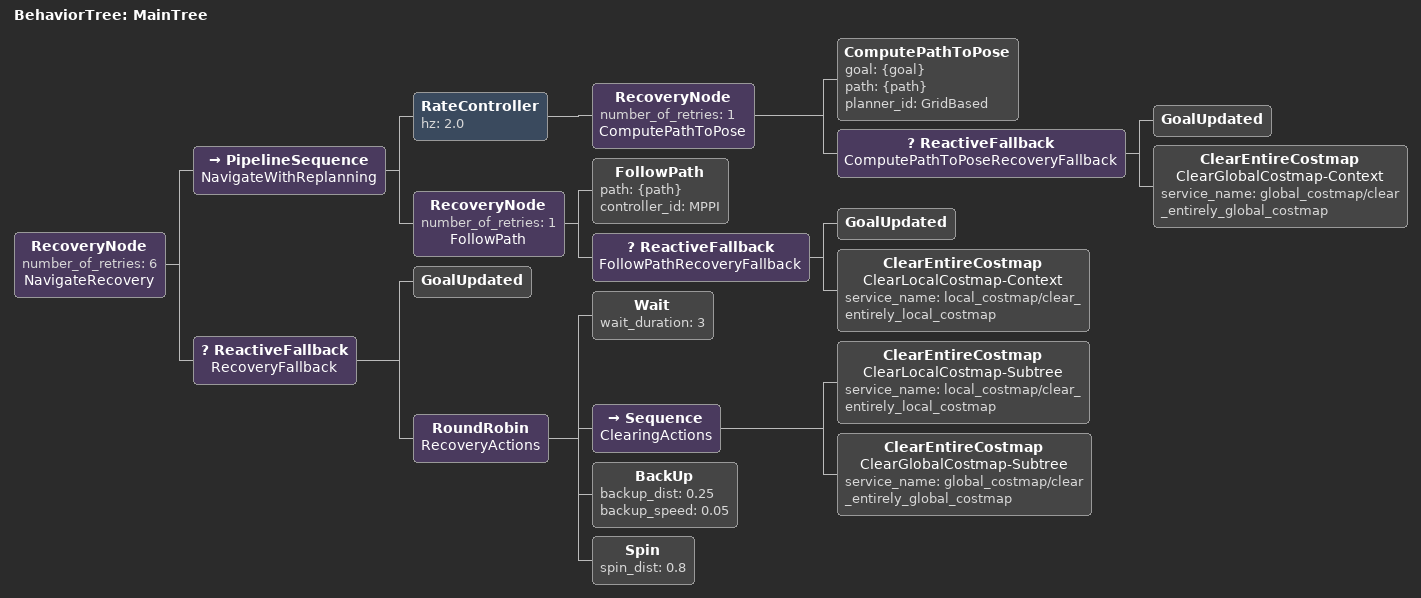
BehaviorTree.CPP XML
<root main_tree_to_execute="MainTree">
  <BehaviorTree ID="MainTree">
    <RecoveryNode number_of_retries="6" name="NavigateRecovery">
      <PipelineSequence name="NavigateWithReplanning">
        <RateController hz="2.0">
          <RecoveryNode number_of_retries="1" name="ComputePathToPose">
            <ComputePathToPose goal="{goal}" path="{path}" planner_id="GridBased"/>
            <ReactiveFallback name="ComputePathToPoseRecoveryFallback">
              <GoalUpdated/>
              <ClearEntireCostmap name="ClearGlobalCostmap-Context" service_name="global_costmap/clear_entirely_global_costmap"/>
            </ReactiveFallback>
          </RecoveryNode>
        </RateController>
        <RecoveryNode number_of_retries="1" name="FollowPath">
          <FollowPath path="{path}" controller_id="MPPI"/>
          <ReactiveFallback name="FollowPathRecoveryFallback">
            <GoalUpdated/>
            <ClearEntireCostmap name="ClearLocalCostmap-Context" service_name="local_costmap/clear_entirely_local_costmap"/>
          </ReactiveFallback>
        </RecoveryNode>
      </PipelineSequence>
      <ReactiveFallback name="RecoveryFallback">
        <GoalUpdated/>
        <RoundRobin name="RecoveryActions">
          <Wait wait_duration="3"/>
          <Sequence name="ClearingActions">
            <ClearEntireCostmap name="ClearLocalCostmap-Subtree" service_name="local_costmap/clear_entirely_local_costmap"/>
            <ClearEntireCostmap name="ClearGlobalCostmap-Subtree" service_name="global_costmap/clear_entirely_global_costmap"/>
          </Sequence>
          <BackUp backup_dist="0.25" backup_speed="0.05"/>
          <Spin spin_dist="0.8"/>
        </RoundRobin>
      </ReactiveFallback>
    </RecoveryNode>
  </BehaviorTree>
</root>
